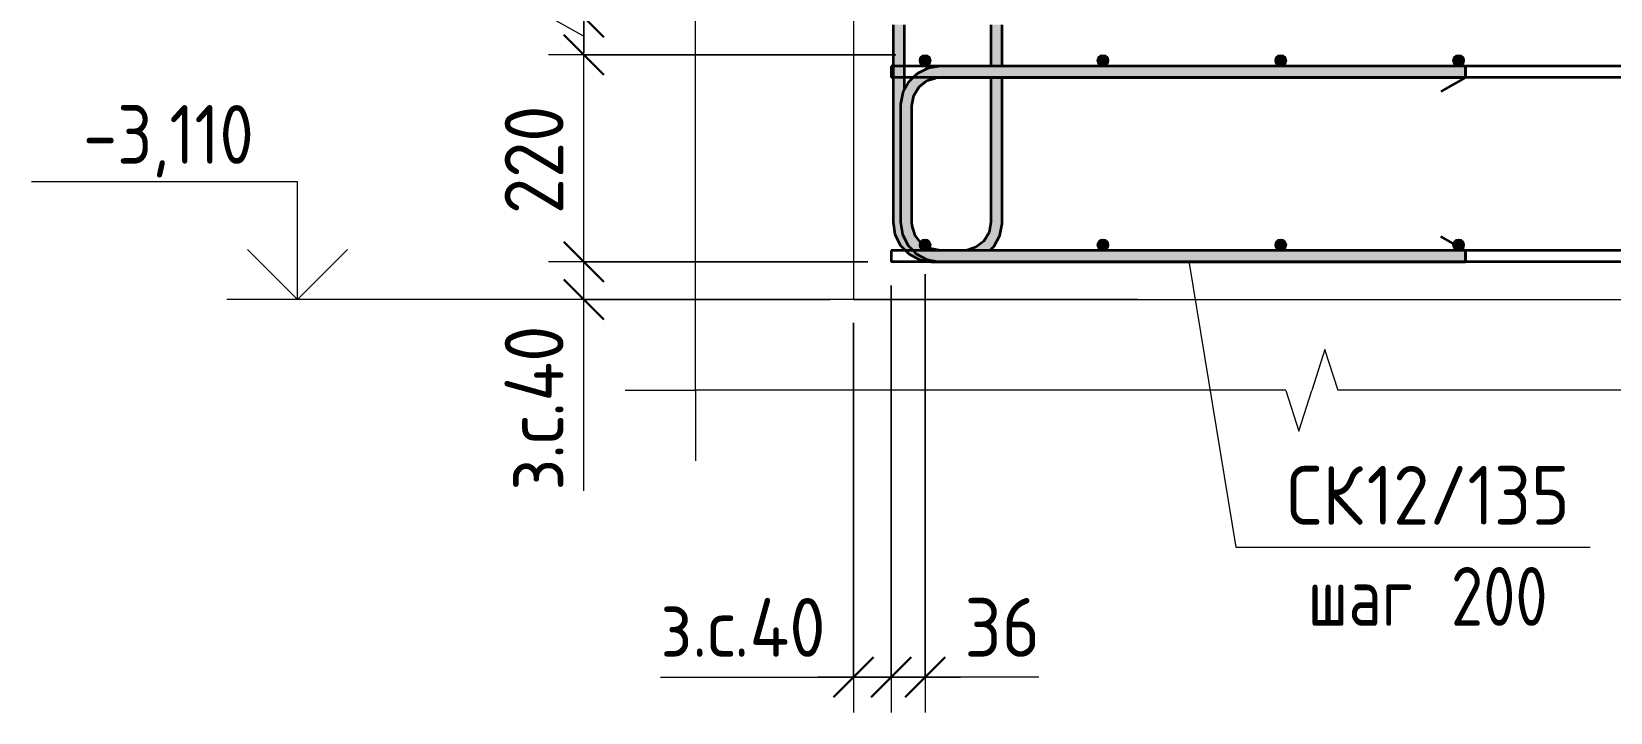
# Model space of a CAD drawing. Header units: millimetres. Extents: x -420 to 46222, y -4716 to 36443.
# Drawn here: x 34216 to 35894, y -3549 to -2825 of the extents above; entities that cross this region are included whole.
import ezdxf

# ---------------------------------------------------------------- set-up
doc = ezdxf.new("R2010")
doc.units = ezdxf.units.MM
for name, color, linetype, lineweight in [('AA_Dim', 7, 'Continuous', 9), ('AA_Dim-25', 7, 'Continuous', 9), ('AA_Oformlenie', 7, 'Continuous', 9), ('AA_Vinoska', 7, 'Continuous', 9), ('AA_Visotnaya otmetka', 7, 'Continuous', 9), ('KR_Armatura', 7, 'Continuous', 20), ('KR_Armatura_Tonkie', 7, 'Continuous', 20), ('KR_Fundament', 7, 'Continuous', 20)]:
    doc.layers.add(name, color=color, linetype=linetype, lineweight=lineweight)
doc.styles.add('ISOCPEUR_6', font='isocpeur.ttf', dxfattribs={"width": 0.9, "height": 62.5})
doc.styles.add('ISOCPEUR_7', font='isocpeur.ttf', dxfattribs={"width": 0.85, "height": 62.5})
doc.styles.add('ISOCPEUR_8', font='isocpeur.ttf', dxfattribs={"width": 0.8, "height": 62.5})
doc.dimstyles.new('00_Точн_3_знака__прозр__2', dxfattribs={"dimscale": 304.8, "dimtxt": 62.248823, "dimasz": 0.139436, "dimexe": 0.123031, "dimexo": 0.082021, "dimgap": 0.008202, "dimtad": 1, "dimdec": 3, "dimrnd": 0.001, "dimdsep": 46, "dimtxsty": 'ISOCPEUR_6', "dimblk1": 'OBLIQUE', "dimblk2": 'OBLIQUE', "dimsah": 1, "dimcen": 0.09, "dimdle": 0.123031, "dimazin": 0, "dimtfac": 1, "dimtdec": 4, "dimtix": 1, "dimtmove": 1, "dimatfit": 3, "dimfxl": 1, "dimtvp": 1, "dimtolj": 1, "dimtzin": 0, "dimlwd": 18, "dimlwe": 18, "dimarcsym": 2})
doc.dimstyles.new('00_Точн_3_знака__прозр__3', dxfattribs={"dimscale": 304.8, "dimtxt": 62.248823, "dimasz": 0.139436, "dimexe": 0.123031, "dimexo": 0.082021, "dimgap": 0.008202, "dimtad": 1, "dimdec": 3, "dimrnd": 0.001, "dimdsep": 46, "dimtxsty": 'ISOCPEUR_6', "dimblk1": 'OBLIQUE', "dimblk2": 'OBLIQUE', "dimsah": 1, "dimcen": 0.09, "dimdle": 0.123031, "dimazin": 0, "dimtfac": 1, "dimtdec": 4, "dimtix": 1, "dimtmove": 0, "dimatfit": 3, "dimfxl": 1, "dimtvp": 1, "dimtolj": 1, "dimtzin": 0, "dimlwd": 18, "dimlwe": 18, "dimarcsym": 2})

# ---------------------------------------------------------------- blocks, each defined once
blk = doc.blocks.new('350_Стержень П торец СК-СГ _НесАрм_РабПлоск_ - 350_Стержень П торец СК-СГ _НесАрм_РабПлоск_-4078482-1-1 Армирование')
at = {"layer": 'KR_Armatura_Tonkie', "lineweight": 35}
for points in [[(-34454, -2904), (-34448, -2904), (-34446.8, -2895.7), (-34444, -2889), (-34439.2, -2882.8), (-34433, -2878), (-34425.8, -2875), (-34418, -2873.8), (-34418, -2862), (-34428.9, -2863.4), (-34439, -2867.6), (-34448.1, -2874.8), (-34454.4, -2883), (-34458.6, -2893.1), (-34459.8, -2904), (-34455.6, -2904)], [(-33860, -2874), (-33860, -2862), (-34418, -2862.2), (-34418, -2874), (-34224, -2874)], [(-34454, -3028), (-34448, -3028), (-34448.2, -2904), (-34460, -2904), (-34459.8, -3028), (-34455.6, -3028)], [(-34418, -3070), (-34418, -3058), (-34426.3, -3056.8), (-34433, -3054), (-34439.2, -3049.2), (-34444, -3043), (-34447, -3035.8), (-34448.2, -3028), (-34460, -3028), (-34458.6, -3038.9), (-34454.4, -3049), (-34447.3, -3058), (-34439, -3064.4), (-34428.9, -3068.6), (-34423.5, -3069.3)], [(-33860, -3070), (-33860, -3058), (-34418, -3058.2), (-34418, -3070), (-33996, -3070)]]:
    blk.add_hatch(color=256, dxfattribs=at).paths.add_polyline_path(points)
for p, q in [((-33860, -2862), (-34418, -2862)), ((-33860, -2862), (-33860, -2874)), ((-33860, -2873.8), (-33860, -2862.2)), ((-34418, -2874), (-33860, -2874)), ((-33860, -2874), (-33886, -2889)), ((-34460, -2904), (-34460, -3028)), ((-34448, -3028), (-34448, -2904)), ((-33860, -3058), (-33886, -3043)), ((-33860, -3058), (-34418, -3058)), ((-33860, -3058), (-33860, -3070)), ((-33860, -3069.8), (-33860, -3058.2)), ((-34418, -3070), (-33860, -3070))]:
    blk.add_line(p, q, dxfattribs=at)
at = {"layer": 'KR_Armatura_Tonkie', "lineweight": 35, "flags": 128}
for points in [[(-34418, -2862), (-34430.7, -2864), (-34442.2, -2869.7), (-34446.7, -2874)], [(-34446.7, -2874), (-34451.4, -2878.6), (-34457.5, -2889.9), (-34460, -2902.5), (-34460, -2904)], [(-34448, -2904), (-34446, -2893.3), (-34440.4, -2884.1), (-34431.9, -2877.4), (-34421.5, -2874.2), (-34418, -2874)], [(-34460, -3028), (-34458, -3040.7), (-34452.3, -3052.2), (-34446.7, -3058)], [(-34418, -3058), (-34428.7, -3056), (-34437.9, -3050.4), (-34444.6, -3041.9), (-34447.8, -3031.5), (-34448, -3028)], [(-34446.7, -3058), (-34443.4, -3061.4), (-34432.1, -3067.5), (-34419.5, -3070), (-34418, -3070)]]:
    blk.add_lwpolyline(points, dxfattribs=at)
blk = doc.blocks.new('350_Стержень П торец СК-СГ _НесАрм_РабПлоск_ - 350_Стержень П торец СК-СГ _НесАрм_РабПлоск_-V2-1-1 Армирование')
at = {"layer": 'KR_Armatura_Tonkie', "lineweight": 35}
for p, q in [((-34364, -2862), (-34418, -2862)), ((-33860, -2862), (-34352, -2862)), ((-33860, -2865), (-33860, -2862.2)), ((-33860, -2862.2), (-33860, -2873.8)), ((-34439.9, -2883.6), (-34432.3, -2877.7)), ((-34430.5, -2877), (-34423, -2874.7)), ((-34418, -2874), (-34364, -2874)), ((-34352, -2874), (-33860, -2874)), ((-33860, -2874), (-33886, -2889)), ((-33860, -2873.8), (-33860, -2871)), ((-34448, -2904), (-34446.3, -2894.5)), ((-34445.2, -2892), (-34441.3, -2885.5)), ((-34448, -3028), (-34448, -2904)), ((-34445, -3040.5), (-34447.3, -3033)), ((-34438.4, -3049.9), (-34444.3, -3042.3)), ((-34430, -3055.2), (-34436.5, -3051.3)), ((-33860, -3058), (-33886, -3043)), ((-34418, -3058), (-34427.5, -3056.3)), ((-34394, -3058), (-34418, -3058)), ((-33860, -3058), (-34364.7, -3058)), ((-33860, -3058.2), (-33860, -3069.8)), ((-33860, -3061), (-33860, -3058.2)), ((-33860, -3069.8), (-33860, -3067)), ((-34418, -3070), (-33860, -3070))]:
    blk.add_line(p, q, dxfattribs=at)
at = {"layer": 'KR_Armatura_Tonkie', "lineweight": 35, "flags": 128}
for points in [[(-34429.8, -2863.8), (-34430.7, -2864), (-34433.4, -2865.3)], [(-34449.7, -2876.9), (-34451.4, -2878.6), (-34452.5, -2880.6)], [(-34440.7, -2868.9), (-34442.2, -2869.7), (-34444.3, -2871.7)]]:
    blk.add_lwpolyline(points, dxfattribs=at)
blk = doc.blocks.new('265_Выпуск П одной длины _НесАрм_РабПлоск_ - В1 _d12_ t250-V7-1-1 Армирование')
at = {"layer": 'KR_Armatura_Tonkie', "lineweight": 35}
h = blk.add_hatch(color=256, dxfattribs=at)
h.paths.add_polyline_path([(-34462, -3028), (-34460, -3028), (-34459.8, -2902.4), (-34458.6, -2893.1), (-34456, -2886.9), (-34456.2, -2818), (-34468, -2818), (-34467.8, -3028), (-34463.6, -3028)])
h.paths.add_polyline_path([(-34456.2, -2802), (-34456, -2802), (-34456.2, -2766), (-34468, -2766), (-34467.8, -2802), (-34456.6, -2802)])
h.paths.add_polyline_path([(-34461.4, -2754), (-34456, -2754), (-34456.2, -2566), (-34468, -2566), (-34467.8, -2754), (-34462, -2754)])
h.paths.add_polyline_path([(-34461.2, -2554), (-34456, -2554), (-34456.3, -2366), (-34468, -2366), (-34467.8, -2554), (-34462, -2554)])
h.paths.add_polyline_path([(-34461.2, -2354), (-34456, -2354), (-34456.2, -2302), (-34468, -2302), (-34467.8, -2354), (-34462, -2354)])
h = blk.add_hatch(color=256, dxfattribs=at)
h.paths.add_polyline_path([(-34359.6, -3028), (-34352, -3028), (-34352.2, -2874), (-34364, -2874), (-34363.8, -3028), (-34359.8, -3028)])
h.paths.add_polyline_path([(-34357.6, -2862), (-34352, -2862), (-34352.2, -2818), (-34364, -2818), (-34363.8, -2862), (-34358, -2862)])
h.paths.add_polyline_path([(-34362.2, -2802), (-34352, -2802), (-34352.2, -2766), (-34364, -2766), (-34363.8, -2802), (-34362.9, -2802)])
h.paths.add_polyline_path([(-34353.4, -2754), (-34352, -2754), (-34352.2, -2566), (-34364, -2566), (-34363.8, -2754), (-34353.8, -2754)])
h.paths.add_polyline_path([(-34357.1, -2554), (-34352, -2554), (-34352.3, -2366), (-34364, -2366), (-34363.8, -2554), (-34358, -2554)])
h.paths.add_polyline_path([(-34357.5, -2354), (-34352, -2354), (-34352.2, -2302), (-34364, -2302), (-34363.8, -2354), (-34358, -2354)])
for points in [[(-34426, -3070), (-34426, -3068.9), (-34429.7, -3068.2), (-34439, -3064.4), (-34447.7, -3057.7), (-34454.5, -3048.8), (-34458.7, -3037.9), (-34460, -3028), (-34468, -3028), (-34466.6, -3038.9), (-34462.4, -3049), (-34455.3, -3058), (-34446.5, -3064.6), (-34436.9, -3068.6), (-34427.6, -3069.8)], [(-34394, -3058), (-34364.7, -3058), (-34364.3, -3057.7), (-34357.6, -3049), (-34353.4, -3038.9), (-34352.2, -3028), (-34364, -3028), (-34365.2, -3036.3), (-34368, -3043), (-34372.8, -3049.2), (-34379, -3054), (-34386.2, -3057), (-34387.6, -3057.2)], [(-34418, -3070), (-34426, -3069.2), (-34426, -3070), (-34423.5, -3070)]]:
    blk.add_hatch(color=256, dxfattribs=at).paths.add_polyline_path(points)
for p, q in [((-34468, -2302), (-34468, -2354)), ((-34468, -2302), (-34456, -2302)), ((-34456.2, -2302), (-34467.8, -2302)), ((-34456, -2354), (-34456, -2302)), ((-34456, -2302), (-34441, -2328)), ((-34364, -2302), (-34379, -2328)), ((-34364, -2302), (-34364, -2354)), ((-34364, -2302), (-34352, -2302)), ((-34352.2, -2302), (-34363.8, -2302)), ((-34352, -2354), (-34352, -2302)), ((-34468, -2366), (-34468, -2554)), ((-34456, -2554), (-34456, -2366)), ((-34364, -2366), (-34364, -2554)), ((-34352, -2554), (-34352, -2366)), ((-34468, -2566), (-34468, -2754)), ((-34456, -2754), (-34456, -2566)), ((-34364, -2566), (-34364, -2754)), ((-34352, -2754), (-34352, -2566)), ((-34468, -2766), (-34468, -2802)), ((-34456, -2802), (-34456, -2766)), ((-34364, -2766), (-34364, -2802)), ((-34352, -2802), (-34352, -2766)), ((-34468, -2818), (-34468, -2862)), ((-34456, -2862), (-34456, -2818)), ((-34364, -2818), (-34364, -2862)), ((-34352, -2862), (-34352, -2818)), ((-34468, -2862), (-34468, -2874)), ((-34456, -2874), (-34456, -2862)), ((-34468, -2874), (-34468, -3028)), ((-34456, -2886.9), (-34456, -2874)), ((-34364, -2874), (-34364, -3028)), ((-34352, -3028), (-34352, -2874)), ((-34394, -3058), (-34418, -3058)), ((-34427.5, -3070), (-34426, -3070)), ((-34426, -3070), (-34394, -3070))]:
    blk.add_line(p, q, dxfattribs=at)
at = {"layer": 'KR_Armatura_Tonkie', "lineweight": 35, "flags": 128}
for points in [[(-34468, -3028), (-34466, -3040.7), (-34460.3, -3052.2), (-34454.7, -3058)], [(-34364, -3028), (-34366, -3038.7), (-34371.6, -3047.9), (-34380.1, -3054.6), (-34390.5, -3057.8), (-34394, -3058)], [(-34365.3, -3058), (-34360.6, -3053.4), (-34354.5, -3042.1), (-34352, -3029.5), (-34352, -3028)], [(-34454.7, -3058), (-34451.4, -3061.4), (-34440.1, -3067.5), (-34427.5, -3070)]]:
    blk.add_lwpolyline(points, dxfattribs=at)
blk = doc.blocks.new('011_Прямоугольник обрыва _ЭлУзла_ - 011_Прямоугольник обрыва _ЭлУзла_-4188884-1-1 Армирование')
at = {"layer": 'AA_Oformlenie'}
for p, q in [((-34677.7, -3206.6), (-34677.7, -1385.6)), ((-34050.8, -3206.6), (-34677.7, -3206.6)), ((-32741.9, -3206.6), (-33995.1, -3206.6))]:
    blk.add_line(p, q, dxfattribs=at)
blk = doc.blocks.new('DIMBLOCK63-1-1 Армирование')
at = {"layer": 'AA_Dim-25', "lineweight": 30}
for p, q in [((34803.2, -3070), (34781.9, -3048.8)), ((34803.2, -3070), (34824.4, -3091.3)), ((34803.2, -3110), (34781.9, -3088.8)), ((34803.2, -3110), (34824.4, -3131.2))]:
    blk.add_line(p, q, dxfattribs=at)
at = {"layer": 'AA_Dim-25', "lineweight": 18}
for p, q in [((35104.6, -3070), (34765.7, -3070)), ((34803.2, -3147.5), (34803.2, -3070)), ((34803.2, -3070), (35104.6, -3070)), ((34803.2, -3099.2), (34803.2, -3090)), ((34803.2, -3313.3), (34803.2, -3099.2)), ((35064.6, -3110), (34765.7, -3110)), ((34803.2, -3110), (35064.6, -3110))]:
    blk.add_line(p, q, dxfattribs=at)
at = {"layer": 'AA_Dim-25', "color": 0, "lineweight": 18, "insert": (34719, -3313.3), "char_height": 62.5, "width": 226.969, "attachment_point": 1, "rotation": 90, "line_spacing_factor": 1.149209, "style": 'ISOCPEUR_6'}
blk.add_mtext('з.с.40', dxfattribs=at)
blk = doc.blocks.new('_Oblique')
at = {"color": 0, "linetype": 'ByBlock', "lineweight": -2}
blk.add_line((-0.5, -0.5), (0.5, 0.5), dxfattribs=at)
blk = doc.blocks.new('DIMBLOCK64-1-1 Армирование')
at = {"layer": 'AA_Dim-25', "lineweight": 30}
for p, q in [((34803.2, -2850), (34781.9, -2828.8)), ((34803.2, -2850), (34824.4, -2871.2)), ((34803.2, -3070), (34781.9, -3048.8)), ((34803.2, -3070), (34824.4, -3091.3))]:
    blk.add_line(p, q, dxfattribs=at)
at = {"layer": 'AA_Dim-25', "lineweight": 18}
for p, q in [((35134.6, -2850), (34765.7, -2850)), ((34803.2, -3070), (34803.2, -2850)), ((34803.2, -2850), (35134.6, -2850)), ((35104.6, -3070), (34765.7, -3070)), ((34803.2, -3070), (35104.6, -3070))]:
    blk.add_line(p, q, dxfattribs=at)
at = {"layer": 'AA_Dim-25', "color": 0, "lineweight": 18, "insert": (34719, -3019.3), "char_height": 62.5, "width": 142.215, "attachment_point": 1, "rotation": 90, "line_spacing_factor": 1.149209, "style": 'ISOCPEUR_6'}
blk.add_mtext('220', dxfattribs=at)
blk = doc.blocks.new('DIMBLOCK65-1-1 Армирование')
at = {"layer": 'AA_Dim-25', "lineweight": 18}
for p, q in [((34620.3, -2513.4), (34620.3, -2727.5)), ((34620.3, -2727.5), (34803.2, -2830)), ((34803.2, -2850), (34803.2, -2772.5)), ((35064.6, -2810), (34765.7, -2810)), ((34803.2, -2810), (35064.6, -2810)), ((35134.6, -2850), (34765.7, -2850)), ((34803.2, -2850), (35134.6, -2850))]:
    blk.add_line(p, q, dxfattribs=at)
at = {"layer": 'AA_Dim-25', "lineweight": 30}
for p, q in [((34803.2, -2810), (34781.9, -2788.8)), ((34803.2, -2810), (34824.4, -2831.2)), ((34803.2, -2850), (34781.9, -2828.8)), ((34803.2, -2850), (34824.4, -2871.2))]:
    blk.add_line(p, q, dxfattribs=at)
at = {"layer": 'AA_Dim-25', "color": 0, "lineweight": 18, "insert": (34536.1, -2702.5), "char_height": 62.5, "width": 226.969, "attachment_point": 1, "rotation": 90, "line_spacing_factor": 1.149209, "style": 'ISOCPEUR_6'}
blk.add_mtext('з.с.40', dxfattribs=at)
blk = doc.blocks.new('DIMBLOCK67-1-1 Армирование')
at = {"layer": 'AA_Dim-25', "lineweight": 18}
for p, q in [((35129.6, -3095), (35129.6, -3549.1)), ((35129.6, -3511.6), (35129.6, -3095)), ((35089.6, -3135), (35089.6, -3549.1)), ((35089.6, -3511.6), (35089.6, -3135)), ((34884.4, -3511.6), (35098.5, -3511.6)), ((35167.1, -3511.6), (35052.1, -3511.6)), ((35098.5, -3511.6), (35109.6, -3511.6))]:
    blk.add_line(p, q, dxfattribs=at)
at = {"layer": 'AA_Dim-25', "lineweight": 30}
for p, q in [((35089.6, -3511.6), (35110.8, -3490.3)), ((35129.6, -3511.6), (35150.8, -3490.3)), ((35089.6, -3511.6), (35068.3, -3532.8)), ((35129.6, -3511.6), (35108.3, -3532.8))]:
    blk.add_line(p, q, dxfattribs=at)
at = {"layer": 'AA_Dim-25', "color": 0, "lineweight": 18, "insert": (34884.4, -3427.4), "char_height": 62.5, "width": 226.969, "attachment_point": 1, "line_spacing_factor": 1.149209, "style": 'ISOCPEUR_6'}
blk.add_mtext('з.с.40', dxfattribs=at)
blk = doc.blocks.new('DIMBLOCK69-1-1 Армирование')
at = {"layer": 'AA_Dim-25', "lineweight": 18}
for p, q in [((35165.6, -3083), (35165.6, -3549.1)), ((35165.6, -3511.6), (35165.6, -3083)), ((35129.6, -3095), (35129.6, -3549.1)), ((35129.6, -3511.6), (35129.6, -3095)), ((35092.1, -3511.6), (35203.1, -3511.6)), ((35182.4, -3511.6), (35147.6, -3511.6)), ((35286.4, -3511.6), (35182.4, -3511.6))]:
    blk.add_line(p, q, dxfattribs=at)
at = {"layer": 'AA_Dim-25', "lineweight": 30}
for p, q in [((35129.6, -3511.6), (35150.8, -3490.3)), ((35165.6, -3511.6), (35186.8, -3490.3)), ((35129.6, -3511.6), (35108.3, -3532.8)), ((35165.6, -3511.6), (35144.3, -3532.8))]:
    blk.add_line(p, q, dxfattribs=at)
at = {"layer": 'AA_Dim-25', "color": 0, "lineweight": 18, "insert": (35207.4, -3427.4), "char_height": 62.5, "width": 94.81, "attachment_point": 1, "line_spacing_factor": 1.149209, "style": 'ISOCPEUR_6'}
blk.add_mtext('36', dxfattribs=at)
blk = doc.blocks.new('DIMBLOCK76-1-1 Армирование')
at = {"layer": 'AA_Dim-25', "lineweight": 18}
for p, q in [((34803.2, -2642.1), (34803.2, -2746.1)), ((34803.2, -2746.1), (34803.2, -2785)), ((35094.6, -2760), (34765.7, -2760)), ((34803.2, -2760), (34803.2, -2847.5)), ((34803.2, -2760), (35094.6, -2760)), ((35064.6, -2810), (34765.7, -2810)), ((34803.2, -2810), (35064.6, -2810))]:
    blk.add_line(p, q, dxfattribs=at)
at = {"layer": 'AA_Dim-25', "lineweight": 30}
for p, q in [((34803.2, -2760), (34781.9, -2738.8)), ((34803.2, -2760), (34824.4, -2781.3)), ((34803.2, -2810), (34781.9, -2788.8)), ((34803.2, -2810), (34824.4, -2831.2))]:
    blk.add_line(p, q, dxfattribs=at)
at = {"layer": 'AA_Dim-25', "color": 0, "lineweight": 18, "insert": (34719, -2721.1), "char_height": 62.5, "width": 94.81, "attachment_point": 1, "rotation": 90, "line_spacing_factor": 1.149209, "style": 'ISOCPEUR_6'}
blk.add_mtext('50', dxfattribs=at)
blk = doc.blocks.new('042_М_Арматуры - Диам длина поз _ Комментарий-3662934-1-1 Армирование')
at = {"layer": 'AA_Vinoska'}
blk.add_line((-33404.6, 3856.1), (-33054.6, 3856.1), dxfattribs=at)
blk = doc.blocks.new('Высотные отметки - Стрелка вверх-400292-1-1 Армирование')
at = {"layer": 'AA_Vinoska'}
for p, q in [((-35104.8, -2685), (-35387.3, -2685)), ((-35104.8, -2810), (-35104.8, -2685)), ((-35104.8, -2810), (-35157.8, -2757)), ((-35104.8, -2810), (-35051.7, -2757)), ((-35029.8, -2810), (-35179.8, -2810))]:
    blk.add_line(p, q, dxfattribs=at)

msp = doc.modelspace()

# ---------------------------------------------------------------- hatches: boundary and pattern name
at = {"layer": 'KR_Armatura'}
h = msp.add_hatch(color=256, dxfattribs=at)
edge = h.paths.add_edge_path()
edge.add_arc((35165.5667, -2856), 6, 0, 360)
for points in [[(35162.5667, -2861.1962), (35168.5667, -2861.1962), (35171.5667, -2856), (35168.5667, -2850.8038), (35162.5667, -2850.8038), (35159.5667, -2856)], [(35351.4758, -2861.1962), (35357.4758, -2861.1962), (35360.4758, -2856), (35357.4758, -2850.8038), (35351.4758, -2850.8038), (35348.4758, -2856)], [(35540.3849, -2861.1962), (35546.3849, -2861.1962), (35549.3849, -2856), (35546.3849, -2850.8038), (35540.3849, -2850.8038), (35537.3849, -2856)], [(35729.294, -2861.1962), (35735.294, -2861.1962), (35738.294, -2856), (35735.294, -2850.8038), (35729.294, -2850.8038), (35726.294, -2856)], [(35162.5667, -3057.1962), (35168.5667, -3057.1962), (35171.5667, -3052), (35168.5667, -3046.8038), (35162.5667, -3046.8038), (35159.5667, -3052), (35161.7801, -3055.8337)], [(35351.4758, -3057.1962), (35357.4758, -3057.1962), (35360.4758, -3052), (35357.4758, -3046.8038), (35351.4758, -3046.8038), (35348.4758, -3052)], [(35540.3849, -3057.1962), (35546.3849, -3057.1962), (35549.3849, -3052), (35546.3849, -3046.8038), (35540.3849, -3046.8038), (35537.3849, -3052)], [(35729.294, -3057.1962), (35735.294, -3057.1962), (35738.294, -3052), (35735.294, -3046.8038), (35729.294, -3046.8038), (35726.294, -3052)]]:
    msp.add_hatch(color=256, dxfattribs=at).paths.add_polyline_path(points)
h = msp.add_hatch(color=256, dxfattribs=at)
edge = h.paths.add_edge_path()
edge.add_arc((35354.4758, -2856), 6, 0, 360)
h = msp.add_hatch(color=256, dxfattribs=at)
edge = h.paths.add_edge_path()
edge.add_arc((35543.3849, -2856), 6, 0, 360)
h = msp.add_hatch(color=256, dxfattribs=at)
edge = h.paths.add_edge_path()
edge.add_arc((35732.294, -2856), 6, 0, 360)
h = msp.add_hatch(color=256, dxfattribs=at)
edge = h.paths.add_edge_path()
edge.add_arc((35165.5667, -3052), 6, 0, 360)
h = msp.add_hatch(color=256, dxfattribs=at)
edge = h.paths.add_edge_path()
edge.add_arc((35354.4758, -3052), 6, 0, 360)
h = msp.add_hatch(color=256, dxfattribs=at)
edge = h.paths.add_edge_path()
edge.add_arc((35543.3849, -3052), 6, 0, 360)
h = msp.add_hatch(color=256, dxfattribs=at)
edge = h.paths.add_edge_path()
edge.add_arc((35732.294, -3052), 6, 0, 360)

# ---------------------------------------------------------------- linework, layer by layer
at = {"layer": 'AA_Vinoska'}
for p, q in [((35445.6623, -3069.4124), (35495.7253, -3373.3323)), ((35590.3656, -3163.321), (35576.2884, -3206.6461)), ((35604.4428, -3206.6461), (35590.3656, -3163.321)), ((34921.8623, -3206.6461), (34846.8623, -3206.6461)), ((34921.8623, -3206.6461), (34921.8623, -3281.6461)), ((35548.7884, -3206.6461), (35562.5384, -3249.9474)), ((35562.5384, -3249.9474), (35576.2884, -3206.6461)), ((35495.7253, -3373.3323), (35521.9487, -3373.3323))]:
    msp.add_line(p, q, dxfattribs=at)
at = {"layer": 'AA_Visotnaya otmetka'}
for q in [(34498.9759, -3110), (35391.258, -3110)]:
    msp.add_line((35391.258, -3110), q, dxfattribs=at)
at = {"layer": 'KR_Armatura'}
for p, q in [((35162.5667, -2850.8038), (35159.5667, -2856)), ((35168.5667, -2850.8038), (35162.5667, -2850.8038)), ((35171.5667, -2856), (35168.5667, -2850.8038)), ((35351.4758, -2850.8038), (35348.4758, -2856)), ((35357.4758, -2850.8038), (35351.4758, -2850.8038)), ((35360.4758, -2856), (35357.4758, -2850.8038)), ((35540.3849, -2850.8038), (35537.3849, -2856)), ((35546.3849, -2850.8038), (35540.3849, -2850.8038)), ((35549.3849, -2856), (35546.3849, -2850.8038)), ((35729.294, -2850.8038), (35726.294, -2856)), ((35735.294, -2850.8038), (35729.294, -2850.8038)), ((35738.294, -2856), (35735.294, -2850.8038)), ((35159.5667, -2856), (35162.5667, -2861.1962)), ((35162.5667, -2861.1962), (35168.5667, -2861.1962)), ((35168.5667, -2861.1962), (35171.5667, -2856)), ((35348.4758, -2856), (35351.4758, -2861.1962)), ((35351.4758, -2861.1962), (35357.4758, -2861.1962)), ((35357.4758, -2861.1962), (35360.4758, -2856)), ((35537.3849, -2856), (35540.3849, -2861.1962)), ((35540.3849, -2861.1962), (35546.3849, -2861.1962)), ((35546.3849, -2861.1962), (35549.3849, -2856)), ((35726.294, -2856), (35729.294, -2861.1962)), ((35729.294, -2861.1962), (35735.294, -2861.1962)), ((35735.294, -2861.1962), (35738.294, -2856)), ((35162.5667, -3046.8038), (35159.5667, -3052)), ((35159.5667, -3052), (35161.7801, -3055.8337)), ((35168.5667, -3046.8038), (35162.5667, -3046.8038)), ((35171.5667, -3052), (35168.5667, -3046.8038)), ((35168.5667, -3057.1962), (35171.5667, -3052)), ((35351.4758, -3046.8038), (35348.4758, -3052)), ((35348.4758, -3052), (35351.4758, -3057.1962)), ((35357.4758, -3046.8038), (35351.4758, -3046.8038)), ((35360.4758, -3052), (35357.4758, -3046.8038)), ((35357.4758, -3057.1962), (35360.4758, -3052)), ((35540.3849, -3046.8038), (35537.3849, -3052)), ((35537.3849, -3052), (35540.3849, -3057.1962)), ((35546.3849, -3046.8038), (35540.3849, -3046.8038)), ((35549.3849, -3052), (35546.3849, -3046.8038)), ((35546.3849, -3057.1962), (35549.3849, -3052)), ((35729.294, -3046.8038), (35726.294, -3052)), ((35726.294, -3052), (35729.294, -3057.1962)), ((35735.294, -3046.8038), (35729.294, -3046.8038)), ((35738.294, -3052), (35735.294, -3046.8038)), ((35735.294, -3057.1962), (35738.294, -3052)), ((35161.7801, -3055.8337), (35162.5667, -3057.1962)), ((35162.5667, -3057.1962), (35168.5667, -3057.1962)), ((35351.4758, -3057.1962), (35357.4758, -3057.1962)), ((35540.3849, -3057.1962), (35546.3849, -3057.1962)), ((35729.294, -3057.1962), (35735.294, -3057.1962))]:
    msp.add_line(p, q, dxfattribs=at)
for centre in [(35165.5667, -2856), (35354.4758, -2856), (35543.3849, -2856), (35732.294, -2856), (35165.5667, -3052), (35354.4758, -3052), (35543.3849, -3052), (35732.294, -3052)]:
    msp.add_circle(centre, 6, dxfattribs=at)
at = {"layer": 'KR_Armatura_Tonkie', "lineweight": 35}
for p, q in [((37279.5667, -2862), (35129.4036, -2862)), ((35129.4036, -2862), (35129.4036, -2874)), ((37279.5667, -2874), (35129.4036, -2874)), ((37279.5667, -3058), (35129.5667, -3058)), ((35129.5667, -3058), (35129.5667, -3070)), ((37279.5667, -3070), (35129.5667, -3070))]:
    msp.add_line(p, q, dxfattribs=at)
at = {"layer": 'KR_Fundament'}
for p, q in [((35089.5667, -2810), (35089.5667, -3110)), ((35089.5667, -3110), (37319.5667, -3110))]:
    msp.add_line(p, q, dxfattribs=at)

# ---------------------------------------------------------------- block references
at = {"layer": 'AA_Oformlenie'}
msp.add_blockref('011_Прямоугольник обрыва _ЭлУзла_ - 011_Прямоугольник обрыва _ЭлУзла_-4188884-1-1 Армирование', (69599.5667, 0), dxfattribs=at)
at = {"layer": 'AA_Vinoska'}
msp.add_blockref('042_М_Арматуры - Диам длина поз _ Комментарий-3662934-1-1 Армирование', (68926.5569, -7229.441), dxfattribs=at)
at = {"layer": 'AA_Visotnaya otmetka'}
msp.add_blockref('Высотные отметки - Стрелка вверх-400292-1-1 Армирование', (69603.7363, -300), dxfattribs=at)
at = {"layer": 'KR_Armatura_Tonkie', "lineweight": 35}
for name in ['265_Выпуск П одной длины _НесАрм_РабПлоск_ - В1 _d12_ t250-V7-1-1 Армирование', '350_Стержень П торец СК-СГ _НесАрм_РабПлоск_ - 350_Стержень П торец СК-СГ _НесАрм_РабПлоск_-4078482-1-1 Армирование', '350_Стержень П торец СК-СГ _НесАрм_РабПлоск_ - 350_Стержень П торец СК-СГ _НесАрм_РабПлоск_-V2-1-1 Армирование']:
    msp.add_blockref(name, (69599.5667, 0), dxfattribs=at)

# ---------------------------------------------------------------- texts
at = {"layer": 'AA_Vinoska', "char_height": 62.5, "attachment_point": 1}
for s, insert, width, style in [('СК', (35549.8147, -3286.9797), 102.816422, 'ISOCPEUR_6'), ('12/135', (35634.6467, -3286.9797), 263.354344, 'ISOCPEUR_6'), (' 200', (35692.3751, -3394.4561), 166.751, 'ISOCPEUR_8'), ('шаг', (35571.9897, -3394.4561), 145.907125, 'ISOCPEUR_8')]:
    msp.add_mtext(s, dxfattribs=dict(at, insert=insert, width=width, style=style))
at = {"layer": 'AA_Visotnaya otmetka', "insert": (34271.221, -2903.3465), "char_height": 62.5, "width": 216.611665, "attachment_point": 1, "line_spacing_factor": 1.149209, "style": 'ISOCPEUR_7'}
msp.add_mtext('-3,110', dxfattribs=at)

# ---------------------------------------------------------------- dimensions: what is measured, and where the dimension line sits
at = {"layer": 'AA_Dim', "lineweight": 18}
for base, p1, p2, override, picture, middle in [((34803.1594, -2810), (35159.5667, -2850), (35089.5667, -2810), {"dimpost": 'з.с.<>', "dimfxl": 80.622577}, 'DIMBLOCK65-1-1 Армирование', (34577.8136, -2589.0542)), ((34803.1594, -2810), (35119.5667, -2760), (35089.5667, -2810), {"dimpost": '<>', "dimfxl": 58.309519}, 'DIMBLOCK76-1-1 Армирование', (34760.6726, -2673.7221)), ((34803.1594, -3070), (35089.5667, -3110), (35129.5667, -3070), {"dimpost": 'з.с.<>', "dimfxl": 56.568542}, 'DIMBLOCK63-1-1 Армирование', (34760.6726, -3199.8277))]:
    dim = msp.add_linear_dim(base=base, p1=p1, p2=p2, angle=90, dimstyle='00_Точн_3_знака__прозр__2', override=override, dxfattribs=at)
    dim.commit()
    dim.dimension.update_dxf_attribs({"geometry": picture, "text_midpoint": middle, "dimtype": 160, "text_rotation": 90})
dim = msp.add_linear_dim(base=(34803.1594, -2850), p1=(35129.5667, -3070), p2=(35159.5667, -2850), angle=90, dimstyle='00_Точн_3_знака__прозр__3', override={"dimpost": '<>', "dimfxl": 222.036033}, dxfattribs=at)
dim.commit()
dim.dimension.update_dxf_attribs({"geometry": 'DIMBLOCK64-1-1 Армирование', "text_midpoint": (34769.4094, -2960)})
for base, p2, override, picture, middle in [((35165.5667, -3511.5646), (35165.5667, -3058), {"dimpost": '<>', "dimfxl": 37.947332}, 'DIMBLOCK69-1-1 Армирование', (35254.8313, -3469.1109)), ((35089.5667, -3511.5646), (35089.5667, -3110), {"dimpost": 'з.с.<>', "dimfxl": 56.568542}, 'DIMBLOCK67-1-1 Армирование', (34997.8763, -3469.1109))]:
    dim = msp.add_linear_dim(base=base, p1=(35129.5667, -3070), p2=p2, dimstyle='00_Точн_3_знака__прозр__2', override=override, dxfattribs=at)
    dim.commit()
    dim.dimension.update_dxf_attribs({"geometry": picture, "text_midpoint": middle, "dimtype": 160})

doc.saveas('drawing.dxf')
